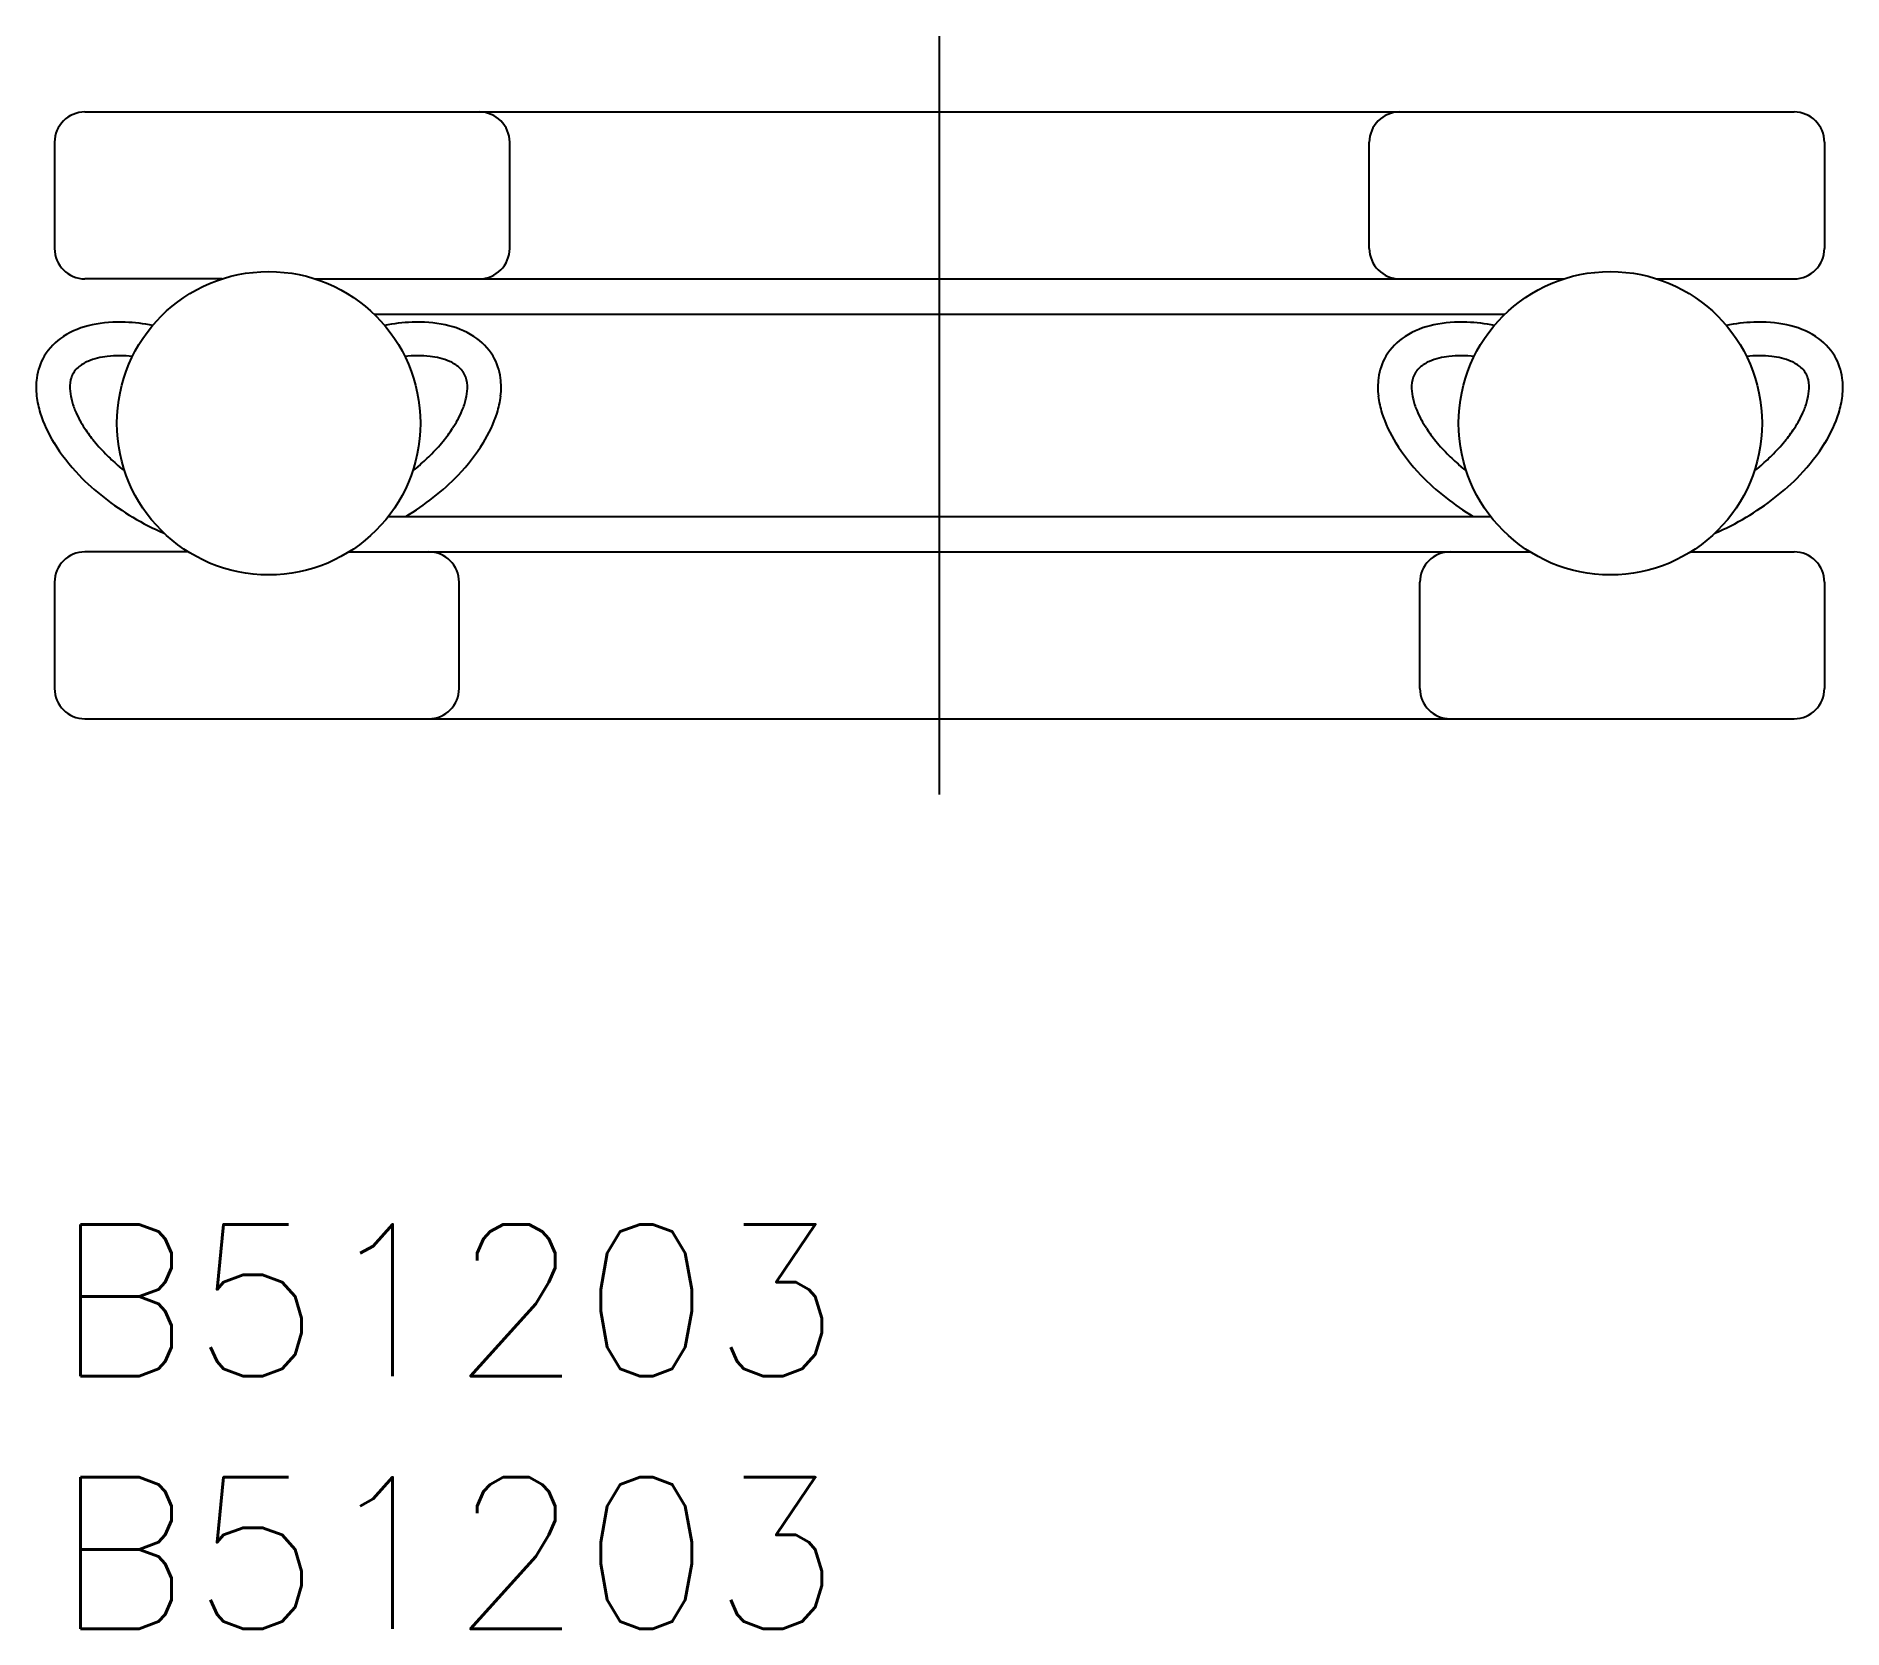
# Model space of a CAD drawing. Extents: x -0.4 to 35.4, y -8 to 23.5.
import ezdxf

# ---------------------------------------------------------------- set-up
doc = ezdxf.new("R2010")
doc.units = 0
doc.header["$LTSCALE"] = 0.5
doc.linetypes.add('CENTER', pattern=[50.8, 31.75, -6.35, 6.35, -6.35])
for name, color, linetype in [('MSM_CENTER', 1, 'CENTER'), ('MSM_CONTINUOUS', 7, 'CONTINUOUS'), ('MSM_PART_NUMBER', 7, 'CONTINUOUS')]:
    doc.layers.add(name, color=color, linetype=linetype)
doc.styles.get("Standard").update_dxf_attribs({"font": 'txt.shx', "height": 3, "bigfont": 'bigfont.shx'})

# ---------------------------------------------------------------- blocks, each defined once
blk = doc.blocks.new('*U2')
at = {"layer": 'MSM_PART_NUMBER'}
blk.add_text('B51203', height=3, dxfattribs=at).set_placement((0, -3))
blk = doc.blocks.new('*U3')
at = {"layer": 'MSM_PART_NUMBER'}
blk.add_text('B51203', height=3, dxfattribs=at).set_placement((0, -8))

msp = doc.modelspace()

# ---------------------------------------------------------------- linework, layer by layer
at = {"layer": 'MSM_CENTER'}
msp.add_line((17.5, 8.5), (17.5, 23.5), dxfattribs=at)
at = {"layer": 'MSM_CONTINUOUS'}
for p, q in [((0.6, 22), (34.4, 22)), ((0, 21.4), (0, 19.3)), ((9, 19.3), (9, 21.4)), ((26, 19.3), (26, 21.4)), ((35, 21.4), (35, 19.3)), ((3.317, 18.7), (0.6, 18.7)), ((5.151, 18.7), (29.849, 18.7)), ((31.683, 18.7), (34.4, 18.7)), ((6.319, 18), (28.681, 18)), ((6.6, 14), (28.4, 14)), ((2.643, 13.3), (0.6, 13.3)), ((5.824, 13.3), (29.176, 13.3)), ((32.357, 13.3), (34.4, 13.3)), ((0, 12.7), (0, 10.6)), ((8, 10.6), (8, 12.7)), ((27, 10.6), (27, 12.7)), ((35, 12.7), (35, 10.6)), ((0.6, 10), (34.4, 10))]:
    msp.add_line(p, q, dxfattribs=at)
for centre in [(4.234, 15.844), (30.766, 15.844)]:
    msp.add_circle(centre, 3, dxfattribs=at)
for centre, radius, start, end in [((0.6, 21.4), 0.6, 90, 180), ((8.4, 21.4), 0.6, 360, 90), ((26.6, 21.4), 0.6, 90, 180), ((34.4, 21.4), 0.6, 360, 90), ((0.6, 19.3), 0.6, 180, 270), ((8.4, 19.3), 0.6, 270, 0), ((26.6, 19.3), 0.6, 180, 270), ((34.4, 19.3), 0.6, 270, 0), ((0.813, 16.563), 1.184, 122.6637, 149.1298), ((1.076, 16.141), 1.682, 101.4251, 122.455), ((1.278, 15.265), 2.58, 87.3449, 101.9699), ((1.255, 14.197), 3.648, 79.1357, 87.7594), ((7.213, 14.197), 3.648, 92.2406, 100.8643), ((7.189, 15.265), 2.58, 78.0301, 92.6551), ((7.391, 16.141), 1.682, 57.545, 78.5749), ((7.655, 16.563), 1.184, 30.8702, 57.3363), ((27.345, 16.563), 1.184, 122.6637, 149.1298), ((27.609, 16.141), 1.682, 101.4251, 122.455), ((27.811, 15.265), 2.58, 87.3449, 101.9699), ((27.787, 14.197), 3.648, 79.1357, 87.7594), ((33.745, 14.197), 3.648, 92.2406, 100.8643), ((33.722, 15.265), 2.58, 78.0301, 92.6551), ((33.924, 16.141), 1.682, 57.545, 78.5749), ((34.187, 16.563), 1.184, 30.8702, 57.3363), ((0.805, 16.584), 1.167, 149.8057, 172.3721), ((1.186, 15.802), 1.37, 95.9828, 112.5589), ((1.298, 14.804), 2.374, 84.1303, 96.1664), ((7.17, 14.804), 2.374, 83.8336, 95.8697), ((7.282, 15.802), 1.37, 67.4411, 84.0172), ((7.663, 16.584), 1.167, 7.6279, 30.1943), ((27.337, 16.584), 1.167, 149.8057, 172.3721), ((27.718, 15.802), 1.37, 95.9828, 112.5589), ((27.83, 14.804), 2.374, 84.1303, 96.1664), ((33.702, 14.804), 2.374, 83.8336, 95.8697), ((33.814, 15.802), 1.37, 67.4411, 84.0172), ((34.195, 16.584), 1.167, 7.6279, 30.1943), ((0.779, 16.591), 0.474, 131.5955, 159.9296), ((0.955, 16.372), 0.755, 112.9793, 130.5397), ((7.513, 16.372), 0.755, 49.4603, 67.0207), ((7.688, 16.591), 0.474, 20.0704, 48.4045), ((27.312, 16.591), 0.474, 131.5955, 159.9296), ((27.487, 16.372), 0.755, 112.9793, 130.5397), ((34.045, 16.372), 0.755, 49.4603, 67.0207), ((34.221, 16.591), 0.474, 20.0704, 48.4045), ((1.113, 16.548), 1.477, 172.6012, 186.5468), ((0.934, 16.558), 0.632, 161.9501, 182.0833), ((1.359, 16.574), 1.057, 182.1514, 193.7025), ((7.533, 16.558), 0.632, 357.9167, 18.0499), ((7.109, 16.574), 1.057, 346.2975, 357.8486), ((7.354, 16.548), 1.477, 353.4532, 7.3988), ((27.646, 16.548), 1.477, 172.6012, 186.5468), ((27.467, 16.558), 0.632, 161.9501, 182.0833), ((27.891, 16.574), 1.057, 182.1514, 193.7025), ((34.066, 16.558), 0.632, 357.9167, 18.0499), ((33.641, 16.574), 1.057, 346.2975, 357.8486), ((33.887, 16.548), 1.477, 353.4532, 7.3988), ((1.615, 16.623), 1.985, 187.0446, 196.8944), ((1.52, 16.588), 1.217, 192.5322, 203.5073), ((1.936, 16.707), 1.647, 201.5466, 209.0445), ((6.532, 16.707), 1.647, 330.9555, 338.4534), ((6.947, 16.588), 1.217, 336.4927, 347.4678), ((6.852, 16.623), 1.985, 343.1056, 352.9554), ((28.148, 16.623), 1.985, 187.0446, 196.8944), ((28.053, 16.588), 1.217, 192.5322, 203.5073), ((28.468, 16.707), 1.647, 201.5466, 209.0445), ((33.064, 16.707), 1.647, 330.9555, 338.4534), ((33.48, 16.588), 1.217, 336.4927, 347.4678), ((33.385, 16.623), 1.985, 343.1056, 352.9554), ((2.222, 16.846), 2.63, 197.7013, 211.9796), ((5.298, 18.686), 5.548, 210.0438, 212.0206), ((3.665, 17.802), 3.696, 213.8301, 218.7551), ((4.802, 17.802), 3.696, 321.2449, 326.1699), ((3.169, 18.686), 5.548, 327.9794, 329.9562), ((6.245, 16.846), 2.63, 328.0204, 342.2987), ((28.755, 16.846), 2.63, 197.7013, 211.9796), ((31.831, 18.686), 5.548, 210.0438, 212.0206), ((30.198, 17.802), 3.696, 213.8301, 218.7551), ((31.335, 17.802), 3.696, 321.2449, 326.1699), ((29.702, 18.686), 5.548, 327.9794, 329.9562), ((32.778, 16.846), 2.63, 328.0204, 342.2987), ((3.185, 17.433), 3.758, 211.7858, 224.0477), ((3.796, 17.986), 3.914, 219.6582, 225.2143), ((4.671, 17.986), 3.914, 314.7857, 320.3418), ((5.282, 17.433), 3.758, 315.9523, 328.2142), ((29.718, 17.433), 3.758, 211.7858, 224.0477), ((30.329, 17.986), 3.914, 219.6582, 225.2143), ((31.204, 17.986), 3.914, 314.7857, 320.3418), ((31.815, 17.433), 3.758, 315.9523, 328.2142), ((3.754, 17.936), 3.849, 225.129, 230.0761), ((4.713, 17.936), 3.849, 309.9239, 314.871), ((30.287, 17.936), 3.849, 225.129, 230.0761), ((31.246, 17.936), 3.849, 309.9239, 314.871), ((3.815, 18.012), 4.614, 223.7771, 232.0611), ((-6.384, 5.481), 12.211, 50.4855, 51.0996), ((14.852, 5.481), 12.211, 128.9004, 129.5145), ((4.652, 18.012), 4.614, 307.9389, 316.2229), ((30.348, 18.012), 4.614, 223.7771, 232.0611), ((20.148, 5.481), 12.211, 50.4855, 51.0996), ((41.384, 5.481), 12.211, 128.9004, 129.5145), ((31.185, 18.012), 4.614, 307.9389, 316.2229), ((4.134, 18.377), 5.097, 231.7548, 239.5134), ((4.333, 18.377), 5.097, 300.839, 308.2452), ((30.667, 18.377), 5.097, 231.7548, 239.161), ((30.866, 18.377), 5.097, 300.4866, 308.2452), ((4.189, 18.422), 5.164, 239.2458, 246.9288), ((30.811, 18.422), 5.164, 293.0712, 300.7542), ((0.6, 12.7), 0.6, 90, 180), ((7.4, 12.7), 0.6, 360, 90), ((27.6, 12.7), 0.6, 90, 180), ((34.4, 12.7), 0.6, 360, 90), ((0.6, 10.6), 0.6, 180, 270), ((7.4, 10.6), 0.6, 270, 0), ((27.6, 10.6), 0.6, 180, 270), ((34.4, 10.6), 0.6, 270, 0)]:
    msp.add_arc(centre, radius, start, end, dxfattribs=at)

# ---------------------------------------------------------------- block references
for name in ['*U2', '*U3']:
    msp.add_blockref(name, (0, 0), dxfattribs=at)

doc.saveas('drawing.dxf')
